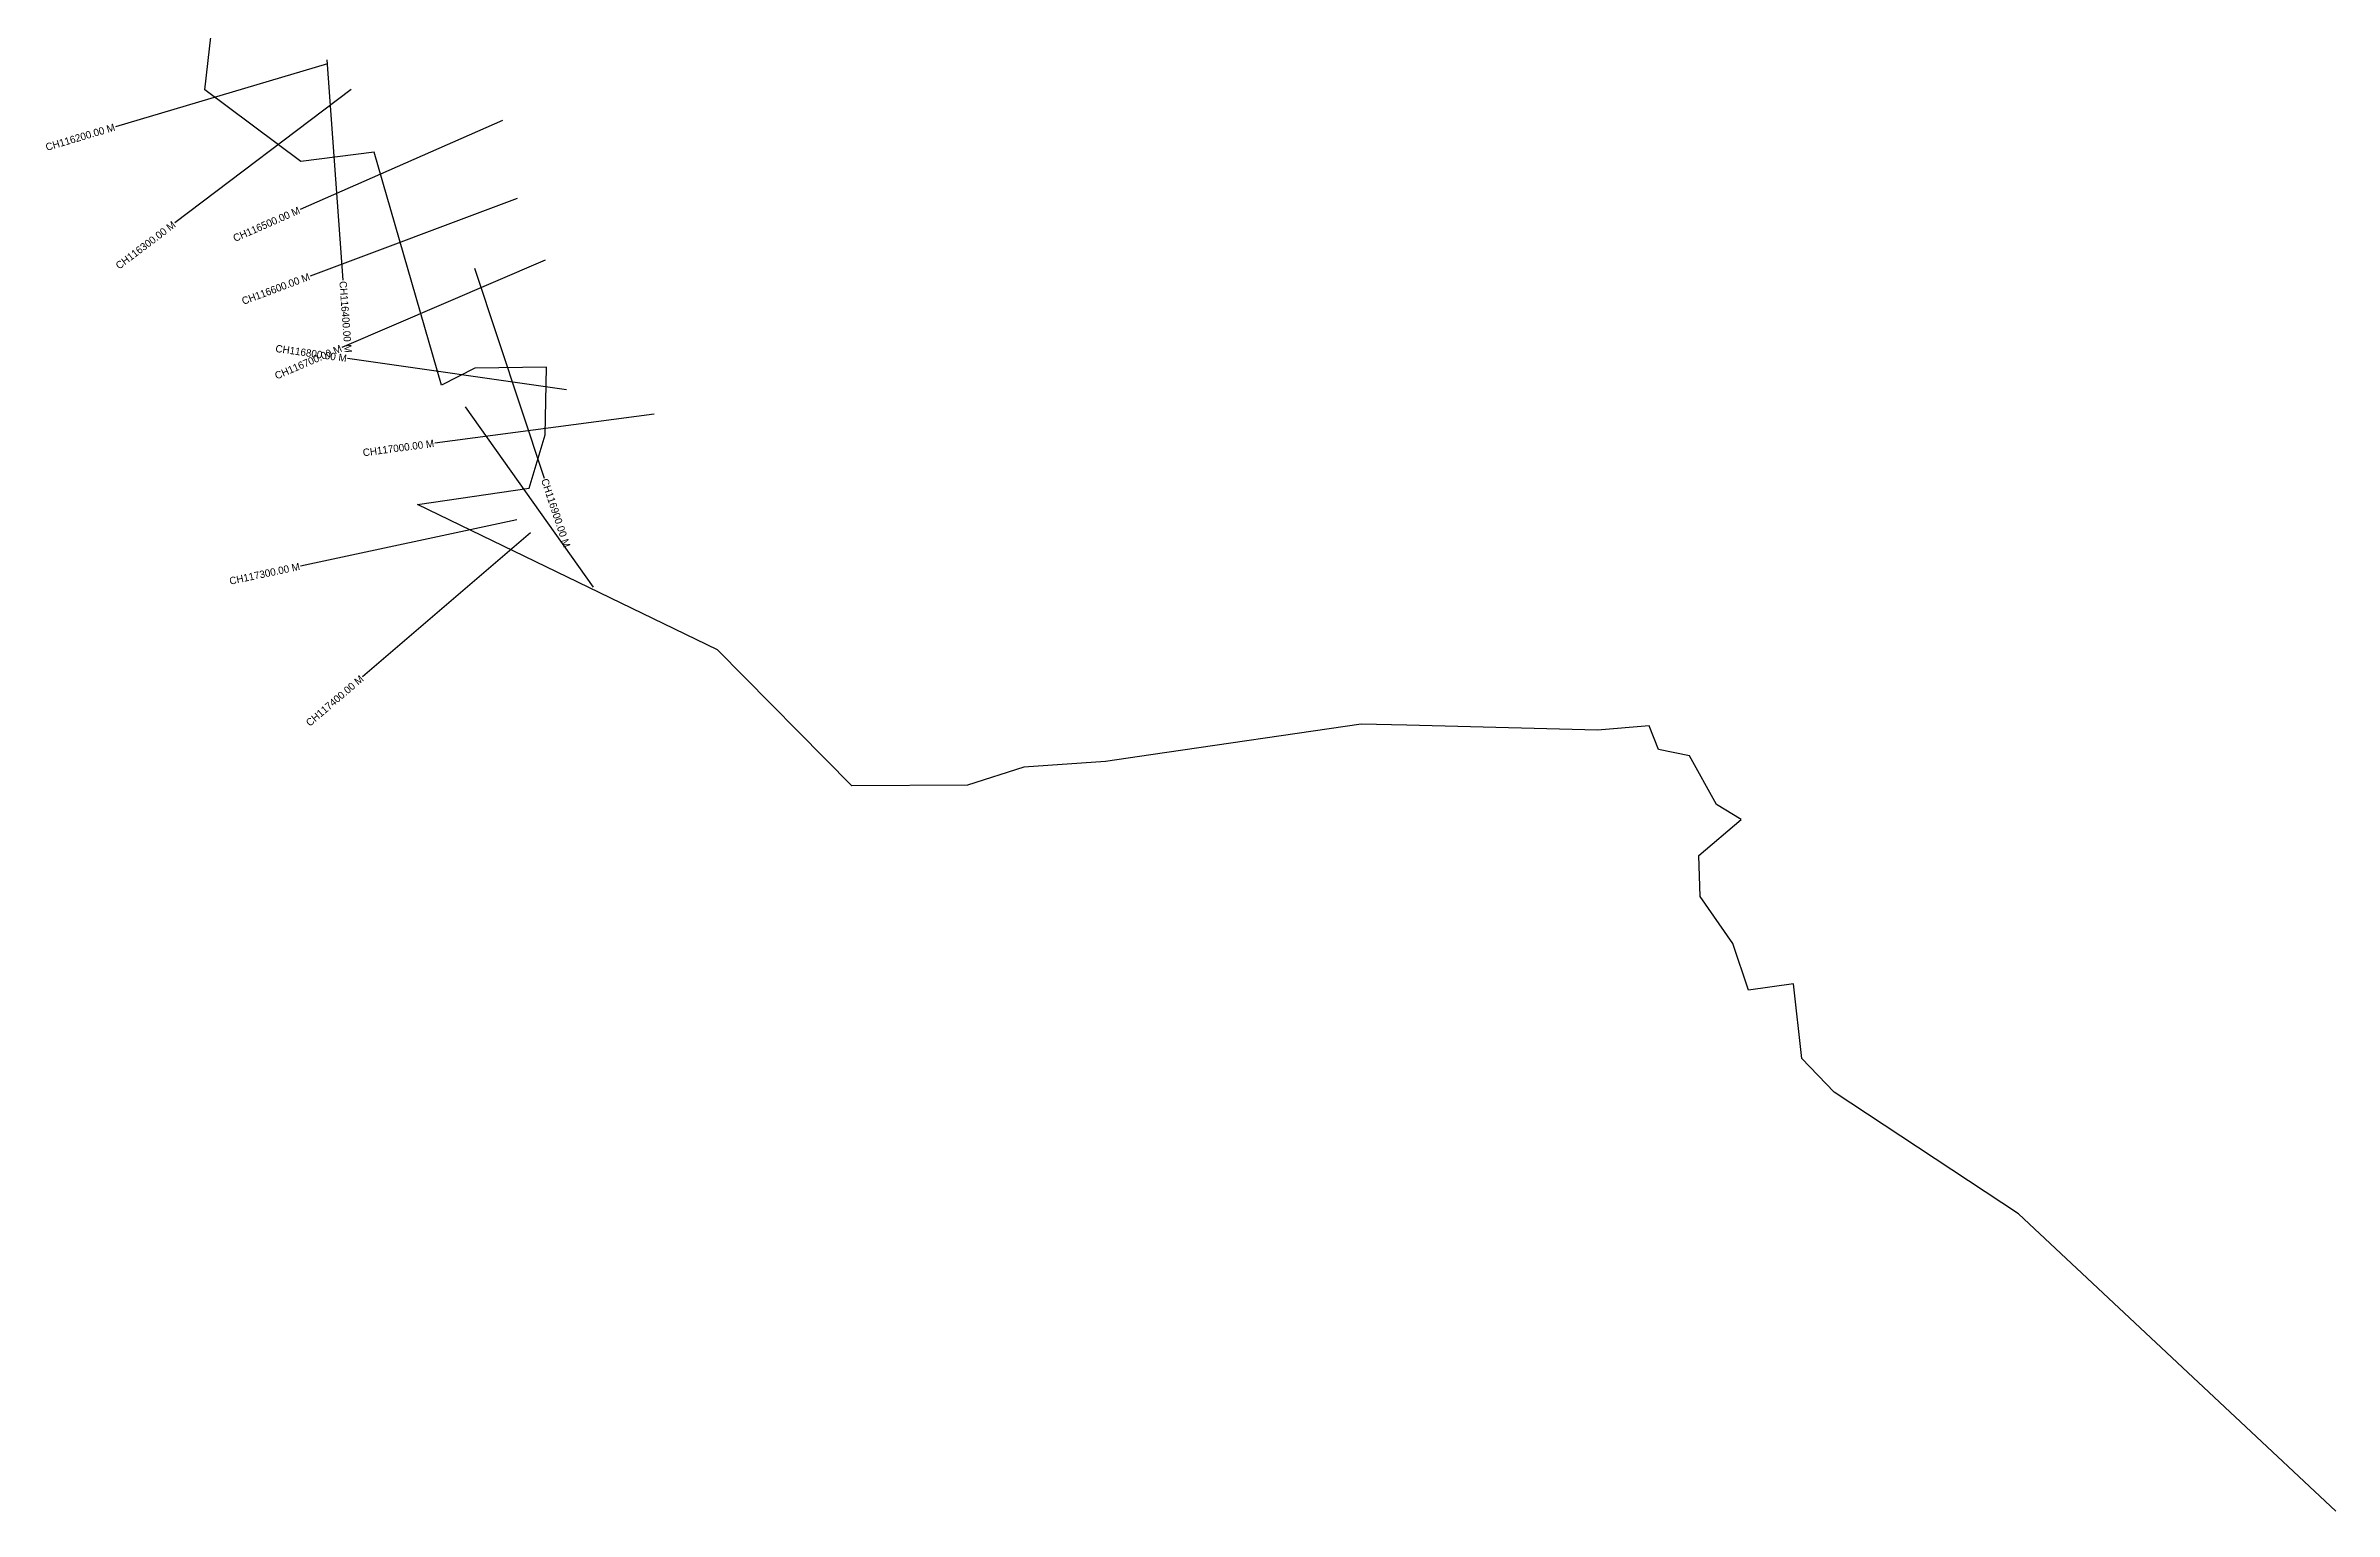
# Model space of a CAD drawing. Header units: metres. Extents: x 266375 to 272991, y 2129469 to 2134399.
# Drawn here: x 266580 to 269683, y 2130276 to 2132264 of the extents above; entities that cross this region are included whole.
import ezdxf
from ezdxf.enums import TextEntityAlignment as Align

# ---------------------------------------------------------------- set-up
doc = ezdxf.new("R2010")
doc.units = ezdxf.units.M
doc.layers.add('CS', color=134, linetype='Continuous')
doc.layers.add('CSMark', color=6, linetype='Continuous')

msp = doc.modelspace()

# ---------------------------------------------------------------- linework, layer by layer
at = {"color": 6}
msp.add_lwpolyline([(269685, 2130276.3), (269254.8, 2130679.7), (269005, 2130845), (268961.3, 2130890.5), (268949.8, 2130991.7), (268889, 2130983.2), (268867.4, 2131046.4), (268823.3, 2131110), (268821.4, 2131165.8), (268879.1, 2131214.7), (268845.3, 2131234.8), (268808.6, 2131300.9), (268766.8, 2131309.5), (268754.3, 2131341.5), (268683.9, 2131335.8), (268615.2, 2131337.6), (268425.4, 2131342.4), (268363.7, 2131344), (268078.6, 2131302.4), (268017.1, 2131293.4), (267906.3, 2131285.6), (267829.8, 2131261.4), (267673.1, 2131260.2), (267490.7, 2131444.6), (267084.3, 2131641.7), (267235.3, 2131664), (267257, 2131736.5), (267258.9, 2131828.2), (267161.9, 2131826.7), (267116.5, 2131803.7), (267025.5, 2132120), (266926.1, 2132107.2), (266795.9, 2132204.5), (266814.8, 2132371.8)], dxfattribs=at)
at = {"layer": 'CS'}
for p, q in [((266962.1, 2132239.5), (266674.4, 2132154.3)), ((266961, 2132245.2), (266983, 2131946)), ((266994.1, 2132205), (266755, 2132023.8)), ((267199.5, 2132162.7), (266924.8, 2132042.1)), ((267219.4, 2132057), (266938.4, 2131951.8)), ((267257.2, 2131973.4), (266981.6, 2131854.8)), ((267161.3, 2131962.3), (267256, 2131677.7)), ((267286.1, 2131797.6), (266989.1, 2131840)), ((267404.9, 2131764.6), (267107.5, 2131725.2)), ((267322.9, 2131529.7), (267149.1, 2131774.2)), ((267218.8, 2131621.1), (266925.4, 2131558.4)), ((267237.4, 2131603.3), (267009.6, 2131408))]:
    msp.add_line(p, q, dxfattribs=at)

# ---------------------------------------------------------------- texts
at = {"layer": 'CSMark'}
for s, rotation, p in [('CH116200.00 M', 16.5096, (266673.5, 2132154)), ('CH116500.00 M', 23.7105, (266923.9, 2132041.7)), ('CH116300.00 M', 37.1388, (266754.2, 2132023.2)), ('CH116600.00 M', 20.5183, (266937.5, 2131951.5)), ('CH116700.00 M', 23.2791, (266980.7, 2131854.4)), ('CH116800.00 M', 351.8879, (266988.1, 2131840.1)), ('CH117000.00 M', 7.5538, (267106.5, 2131725)), ('CH117300.00 M', 12.0453, (266924.4, 2131558.2)), ('CH117400.00 M', 40.5985, (267008.8, 2131407.4))]:
    msp.add_text(s, height=10, rotation=rotation, dxfattribs=at).set_placement(p, align=Align.MIDDLE_RIGHT)
for s, rotation, p in [('CH116400.00 M', 274.2128, (266983.1, 2131945)), ('CH116900.00 M', 288.3947, (267256.3, 2131676.7))]:
    msp.add_text(s, height=10, rotation=rotation, dxfattribs=at).set_placement(p, align=Align.MIDDLE_LEFT)

doc.saveas('drawing.dxf')
